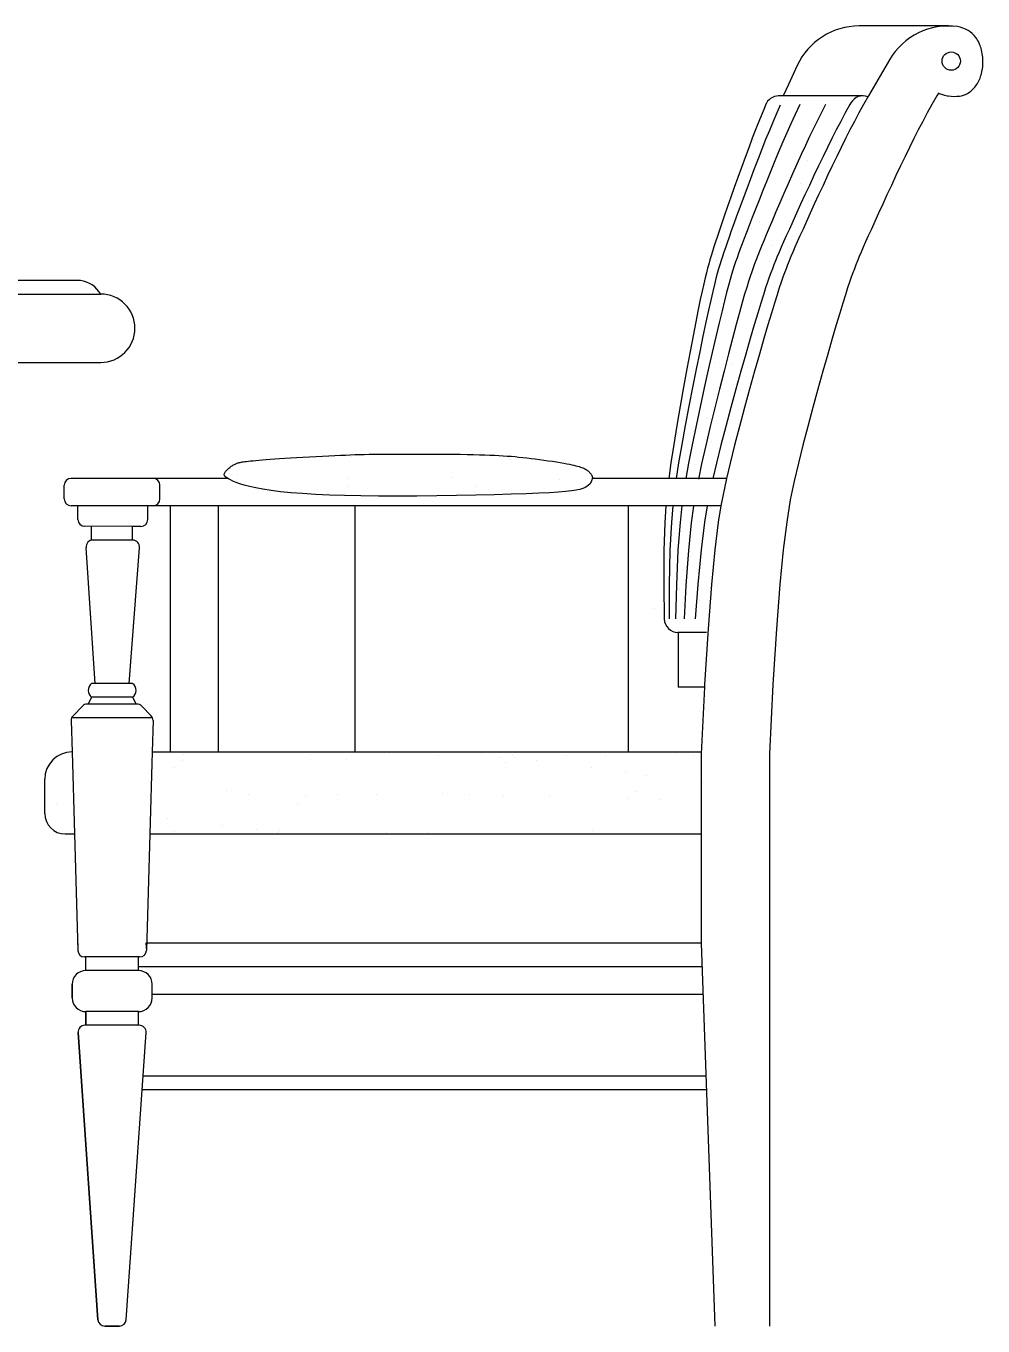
# Model space of a CAD drawing. Header units: inches. Extents: x 10 to 52.5, y 12.2 to 37.
# Drawn here: x 15.437 to 16.137, y 13.032 to 13.983 of the extents above; entities that cross this region are included whole.
import ezdxf

# ---------------------------------------------------------------- set-up
doc = ezdxf.new("R2010")
doc.units = ezdxf.units.IN
doc.header["$MEASUREMENT"] = 0
doc.layers.add('02', color=2, linetype='Continuous')

msp = doc.modelspace()

# ---------------------------------------------------------------- linework, layer by layer
at = {"layer": '02'}
for p, q in [((16.11153, 13.98318), (16.04612, 13.98318)), ((16.00077, 13.95424), (15.99438, 13.94048)), ((16.06833, 13.95835), (16.05299, 13.93204)), ((15.99438, 13.94048), (15.99058, 13.93204)), ((15.9782, 13.92648), (15.97586, 13.92092)), ((15.98838, 13.92523), (15.98594, 13.91972)), ((16.04882, 13.93204), (15.98716, 13.93204)), ((16.00272, 13.92574), (15.99904, 13.91792)), ((16.02146, 13.92574), (16.01606, 13.91507)), ((16.03943, 13.92576), (16.03601, 13.91955)), ((16.04012, 13.92697), (16.03943, 13.92576)), ((16.04943, 13.92576), (16.04601, 13.91955)), ((16.05299, 13.93204), (16.04943, 13.92576)), ((16.09943, 13.92576), (16.09601, 13.91955)), ((16.10299, 13.93204), (16.09943, 13.92576)), ((16.10417, 13.93406), (16.10299, 13.93204)), ((15.97586, 13.92092), (15.9732, 13.91442)), ((15.98594, 13.91972), (15.98317, 13.91327)), ((15.99904, 13.91792), (15.99613, 13.91152)), ((16.03601, 13.91955), (16.03269, 13.91336)), ((16.04601, 13.91955), (16.04269, 13.91336)), ((16.09601, 13.91955), (16.09269, 13.91336)), ((15.97058, 13.90782), (15.96797, 13.90108)), ((15.9732, 13.91442), (15.97058, 13.90782)), ((15.98044, 13.90672), (15.97771, 13.90002)), ((15.98317, 13.91327), (15.98044, 13.90672)), ((15.98179, 13.90835), (15.98179, 13.90835)), ((15.99613, 13.91152), (15.99324, 13.90504)), ((16.01295, 13.90877), (16.00988, 13.90238)), ((16.01606, 13.91507), (16.01295, 13.90877)), ((16.02944, 13.90713), (16.02622, 13.90081)), ((16.0269, 13.90712), (16.0269, 13.90712)), ((16.03269, 13.91336), (16.02944, 13.90713)), ((16.03944, 13.90713), (16.03622, 13.90081)), ((16.04269, 13.91336), (16.03944, 13.90713)), ((16.08944, 13.90713), (16.08622, 13.90081)), ((16.09269, 13.91336), (16.08944, 13.90713)), ((15.96797, 13.90108), (15.96535, 13.89413)), ((15.96914, 13.90029), (15.96914, 13.90029)), ((15.97771, 13.90002), (15.97497, 13.89312)), ((15.99037, 13.89841), (15.98747, 13.89157)), ((15.99324, 13.90504), (15.99037, 13.89841)), ((16.00988, 13.90238), (16.00681, 13.89583)), ((16.02622, 13.90081), (16.023, 13.89433)), ((16.03622, 13.90081), (16.033, 13.89433)), ((16.08622, 13.90081), (16.083, 13.89433)), ((15.96268, 13.88694), (15.96, 13.8796)), ((15.96535, 13.89413), (15.96268, 13.88694)), ((15.96778, 13.89), (15.96778, 13.89)), ((15.97497, 13.89312), (15.97218, 13.88598)), ((15.98747, 13.89157), (15.98452, 13.88449)), ((16.0037, 13.88908), (16.00054, 13.88209)), ((16.00681, 13.89583), (16.0037, 13.88908)), ((16.01974, 13.88766), (16.01642, 13.88075)), ((16.023, 13.89433), (16.01974, 13.88766)), ((16.02974, 13.88766), (16.02642, 13.88075)), ((16.02909, 13.89153), (16.02909, 13.89153)), ((16.033, 13.89433), (16.02974, 13.88766)), ((16.07974, 13.88766), (16.07642, 13.88075)), ((16.083, 13.89433), (16.07974, 13.88766)), ((15.96, 13.8796), (15.95735, 13.87223)), ((15.96937, 13.87869), (15.96659, 13.87136)), ((15.97218, 13.88598), (15.96937, 13.87869)), ((15.98155, 13.87727), (15.9786, 13.87001)), ((15.98452, 13.88449), (15.98155, 13.87727)), ((15.98455, 13.88036), (15.98455, 13.88036)), ((16.00054, 13.88209), (15.99736, 13.87496)), ((16.00853, 13.88464), (16.00853, 13.88464)), ((16.01642, 13.88075), (16.01307, 13.87369)), ((16.02642, 13.88075), (16.02307, 13.87369)), ((16.07642, 13.88075), (16.07307, 13.87369)), ((15.95735, 13.87223), (15.95476, 13.86495)), ((15.96659, 13.87136), (15.96387, 13.86412)), ((15.9786, 13.87001), (15.97572, 13.86283)), ((15.9942, 13.86779), (15.99111, 13.86071)), ((15.99736, 13.87496), (15.9942, 13.86779)), ((16.00299, 13.86762), (16.00299, 13.86762)), ((16.01307, 13.87369), (16.00975, 13.8666)), ((16.01702, 13.87111), (16.01702, 13.87111)), ((16.02307, 13.87369), (16.01975, 13.8666)), ((16.07307, 13.87369), (16.06975, 13.8666)), ((15.95476, 13.86495), (15.95226, 13.85786)), ((15.96387, 13.86412), (15.96125, 13.85709)), ((15.97572, 13.86283), (15.97294, 13.85586)), ((15.99111, 13.86071), (15.98812, 13.85381)), ((16.00649, 13.85958), (16.00335, 13.85276)), ((16.00975, 13.8666), (16.00649, 13.85958)), ((16.01649, 13.85958), (16.01335, 13.85276)), ((16.01975, 13.8666), (16.01649, 13.85958)), ((16.06649, 13.85958), (16.06335, 13.85276)), ((16.06975, 13.8666), (16.06649, 13.85958)), ((15.9499, 13.8511), (15.94771, 13.84477)), ((15.95226, 13.85786), (15.9499, 13.8511)), ((15.95877, 13.85036), (15.95647, 13.84407)), ((15.96125, 13.85709), (15.95877, 13.85036)), ((15.97031, 13.84919), (15.96786, 13.84296)), ((15.97294, 13.85586), (15.97031, 13.84919)), ((15.98812, 13.85381), (15.9853, 13.84723)), ((16.00335, 13.85276), (16.00037, 13.84624)), ((16.01335, 13.85276), (16.01037, 13.84624)), ((16.06335, 13.85276), (16.06037, 13.84624)), ((15.94771, 13.84477), (15.94573, 13.83899)), ((15.95647, 13.84407), (15.95439, 13.83833)), ((15.96786, 13.84296), (15.96565, 13.83726)), ((15.97313, 13.84025), (15.97313, 13.84025)), ((15.98267, 13.84107), (15.98029, 13.83545)), ((15.9853, 13.84723), (15.98267, 13.84107)), ((15.9976, 13.84015), (15.99508, 13.83458)), ((16.00037, 13.84624), (15.9976, 13.84015)), ((16.0076, 13.84015), (16.00508, 13.83458)), ((16.01037, 13.84624), (16.0076, 13.84015)), ((16.0576, 13.84015), (16.05508, 13.83458)), ((16.06037, 13.84624), (16.0576, 13.84015)), ((15.94397, 13.83385), (15.94243, 13.82929)), ((15.94573, 13.83899), (15.94397, 13.83385)), ((15.95255, 13.83322), (15.95093, 13.82869)), ((15.95439, 13.83833), (15.95255, 13.83322)), ((15.95756, 13.83323), (15.95756, 13.83323)), ((15.96369, 13.8322), (15.96197, 13.8277)), ((15.96565, 13.83726), (15.96369, 13.8322)), ((15.9676, 13.83519), (15.9676, 13.83519)), ((15.97818, 13.83044), (15.97633, 13.826)), ((15.98029, 13.83545), (15.97818, 13.83044)), ((15.99286, 13.82962), (15.99091, 13.82523)), ((15.99508, 13.83458), (15.99286, 13.82962)), ((16.00286, 13.82962), (16.00091, 13.82523)), ((16.00508, 13.83458), (16.00286, 13.82962)), ((16.05286, 13.82962), (16.05091, 13.82523)), ((16.05508, 13.83458), (16.05286, 13.82962)), ((15.93988, 13.82154), (15.93881, 13.81818)), ((15.94108, 13.82522), (15.93988, 13.82154)), ((15.94243, 13.82929), (15.94108, 13.82522)), ((15.94491, 13.82517), (15.94491, 13.82517)), ((15.94824, 13.82099), (15.94711, 13.81764)), ((15.9495, 13.82464), (15.94824, 13.82099)), ((15.95093, 13.82869), (15.9495, 13.82464)), ((15.95911, 13.82006), (15.9579, 13.81674)), ((15.96045, 13.82369), (15.95911, 13.82006)), ((15.96197, 13.8277), (15.96045, 13.82369)), ((15.97469, 13.82203), (15.97324, 13.81845)), ((15.97633, 13.826), (15.97469, 13.82203)), ((15.98266, 13.82255), (15.98266, 13.82255)), ((15.98918, 13.8213), (15.98765, 13.81775)), ((15.99091, 13.82523), (15.98918, 13.8213)), ((15.99918, 13.8213), (15.99765, 13.81775)), ((16.00091, 13.82523), (15.99918, 13.8213)), ((16.04918, 13.8213), (16.04765, 13.81775)), ((16.05091, 13.82523), (16.04918, 13.8213)), ((15.93694, 13.812), (15.93608, 13.809)), ((15.93784, 13.81502), (15.93694, 13.812)), ((15.93881, 13.81818), (15.93784, 13.81502)), ((15.94012, 13.81597), (15.94012, 13.81597)), ((15.9415, 13.81127), (15.9415, 13.81127)), ((15.94513, 13.81149), (15.94422, 13.80851)), ((15.94609, 13.8145), (15.94513, 13.81149)), ((15.94711, 13.81764), (15.94609, 13.8145)), ((15.95579, 13.81064), (15.9548, 13.80768)), ((15.95681, 13.81363), (15.95579, 13.81064)), ((15.9579, 13.81674), (15.95681, 13.81363)), ((15.97075, 13.81208), (15.96964, 13.80913)), ((15.97194, 13.81516), (15.97075, 13.81208)), ((15.97324, 13.81845), (15.97194, 13.81516)), ((15.98087, 13.8106), (15.98087, 13.8106)), ((15.98501, 13.81145), (15.98383, 13.80851)), ((15.98627, 13.81449), (15.98501, 13.81145)), ((15.98765, 13.81775), (15.98627, 13.81449)), ((15.99501, 13.81145), (15.99383, 13.80851)), ((15.99627, 13.81449), (15.99501, 13.81145)), ((15.99765, 13.81775), (15.99627, 13.81449)), ((16.04501, 13.81145), (16.04383, 13.80851)), ((16.04627, 13.81449), (16.04501, 13.81145)), ((16.04765, 13.81775), (16.04627, 13.81449)), ((15.93436, 13.80262), (15.93342, 13.79887)), ((15.93523, 13.80594), (15.93436, 13.80262)), ((15.93608, 13.809), (15.93523, 13.80594)), ((15.94238, 13.80216), (15.94139, 13.79843)), ((15.94332, 13.80546), (15.94238, 13.80216)), ((15.94422, 13.80851), (15.94332, 13.80546)), ((15.95282, 13.80138), (15.95174, 13.79766)), ((15.95383, 13.80465), (15.95282, 13.80138)), ((15.9548, 13.80768), (15.95383, 13.80465)), ((15.96751, 13.8032), (15.96641, 13.79995)), ((15.96857, 13.8062), (15.96751, 13.8032)), ((15.96964, 13.80913), (15.96857, 13.8062)), ((15.98156, 13.80264), (15.98039, 13.79942)), ((15.9827, 13.80561), (15.98156, 13.80264)), ((15.98383, 13.80851), (15.9827, 13.80561)), ((15.99156, 13.80264), (15.99039, 13.79942)), ((15.9927, 13.80561), (15.99156, 13.80264)), ((15.99383, 13.80851), (15.9927, 13.80561)), ((16.04156, 13.80264), (16.04039, 13.79942)), ((16.0427, 13.80561), (16.04156, 13.80264)), ((16.04383, 13.80851), (16.0427, 13.80561)), ((15.47646, 13.79704), (14.5789, 13.79704)), ((15.9324, 13.79448), (15.93124, 13.78928)), ((15.93342, 13.79887), (15.9324, 13.79448)), ((15.94028, 13.79406), (15.93904, 13.78888)), ((15.94139, 13.79843), (15.94028, 13.79406)), ((15.94209, 13.79443), (15.94209, 13.79443)), ((15.95054, 13.79333), (15.94918, 13.78817)), ((15.95174, 13.79766), (15.95054, 13.79333)), ((15.96388, 13.79197), (15.96237, 13.78686)), ((15.96521, 13.79628), (15.96388, 13.79197)), ((15.96641, 13.79995), (15.96521, 13.79628)), ((15.97768, 13.7915), (15.97605, 13.78643)), ((15.97911, 13.79577), (15.97768, 13.7915)), ((15.98039, 13.79942), (15.97911, 13.79577)), ((15.98768, 13.7915), (15.98605, 13.78643)), ((15.98911, 13.79577), (15.98768, 13.7915)), ((15.99039, 13.79942), (15.98911, 13.79577)), ((16.03768, 13.7915), (16.03605, 13.78643)), ((16.03911, 13.79577), (16.03768, 13.7915)), ((16.04039, 13.79942), (16.03911, 13.79577)), ((14.5641, 13.78704), (15.49126, 13.78704)), ((15.92993, 13.78307), (15.92841, 13.77565)), ((15.93124, 13.78928), (15.92993, 13.78307)), ((15.93761, 13.78269), (15.93597, 13.7753)), ((15.93904, 13.78888), (15.93761, 13.78269)), ((15.94761, 13.78202), (15.9458, 13.77467)), ((15.94918, 13.78817), (15.94761, 13.78202)), ((15.96237, 13.78686), (15.96062, 13.78076)), ((15.97605, 13.78643), (15.97416, 13.78036)), ((15.98605, 13.78643), (15.98416, 13.78036)), ((16.03605, 13.78643), (16.03416, 13.78036)), ((15.92841, 13.77565), (15.92666, 13.76684)), ((15.93597, 13.7753), (15.93407, 13.76652)), ((15.9458, 13.77467), (15.9437, 13.76593)), ((15.9586, 13.77346), (15.95624, 13.7648)), ((15.96062, 13.78076), (15.9586, 13.77346)), ((15.97196, 13.77312), (15.96941, 13.76451)), ((15.97416, 13.78036), (15.97196, 13.77312)), ((15.98196, 13.77312), (15.97941, 13.76451)), ((15.98416, 13.78036), (15.98196, 13.77312)), ((16.03196, 13.77312), (16.02941, 13.76451)), ((16.03416, 13.78036), (16.03196, 13.77312)), ((15.92666, 13.76684), (15.92466, 13.75653)), ((15.93407, 13.76652), (15.93189, 13.75624)), ((15.9437, 13.76593), (15.94129, 13.75571)), ((15.95624, 13.7648), (15.95352, 13.75465)), ((15.96941, 13.76451), (15.96646, 13.75442)), ((15.97941, 13.76451), (15.97646, 13.75442)), ((16.02941, 13.76451), (16.02646, 13.75442)), ((15.92466, 13.75653), (15.92246, 13.74491)), ((15.93189, 13.75624), (15.92948, 13.74467)), ((15.93333, 13.7581), (15.93333, 13.7581)), ((15.94129, 13.75571), (15.93862, 13.74419)), ((15.95352, 13.75465), (15.95051, 13.74321)), ((15.96646, 13.75442), (15.96319, 13.74306)), ((15.97646, 13.75442), (15.97319, 13.74306)), ((16.02646, 13.75442), (16.02319, 13.74306)), ((15.92246, 13.74491), (15.92012, 13.73226)), ((15.92948, 13.74467), (15.92692, 13.73206)), ((15.93862, 13.74419), (15.93577, 13.73165)), ((14.5641, 13.73704), (15.49126, 13.73704)), ((15.9402, 13.73662), (15.9402, 13.73662)), ((15.95051, 13.74321), (15.94729, 13.73076)), ((15.95321, 13.73657), (15.95321, 13.73657)), ((15.96319, 13.74306), (15.95968, 13.73069)), ((15.97319, 13.74306), (15.96968, 13.73069)), ((16.02319, 13.74306), (16.01968, 13.73069)), ((15.92012, 13.73226), (15.91769, 13.71887)), ((15.92692, 13.73206), (15.92426, 13.71872)), ((15.93577, 13.73165), (15.93281, 13.71837)), ((15.94729, 13.73076), (15.94394, 13.71757)), ((15.95968, 13.73069), (15.95602, 13.71758)), ((15.96968, 13.73069), (15.96602, 13.71758)), ((16.01968, 13.73069), (16.01602, 13.71758)), ((15.91769, 13.71887), (15.91525, 13.70502)), ((15.92426, 13.71872), (15.92158, 13.70491)), ((15.93281, 13.71837), (15.92982, 13.70462)), ((15.94394, 13.71757), (15.94054, 13.70392)), ((15.95602, 13.71758), (15.95231, 13.70401)), ((15.96602, 13.71758), (15.96231, 13.70401)), ((16.01602, 13.71758), (16.01231, 13.70401)), ((15.91525, 13.70502), (15.91286, 13.69098)), ((15.92158, 13.70491), (15.91895, 13.69091)), ((15.92982, 13.70462), (15.92686, 13.69069)), ((15.94054, 13.70392), (15.93718, 13.69008)), ((15.94034, 13.70124), (15.94034, 13.70124)), ((15.95231, 13.70401), (15.94862, 13.69025)), ((15.96231, 13.70401), (15.95862, 13.69025)), ((16.01231, 13.70401), (16.00862, 13.69025)), ((15.91286, 13.69098), (15.91058, 13.67703)), ((15.91895, 13.69091), (15.91642, 13.67701)), ((15.92686, 13.69069), (15.92403, 13.67684)), ((15.93718, 13.69008), (15.93393, 13.67633)), ((15.93481, 13.69617), (15.93481, 13.69617)), ((15.94862, 13.69025), (15.94506, 13.67658)), ((15.95862, 13.69025), (15.95506, 13.67658)), ((16.00862, 13.69025), (16.00506, 13.67658)), ((15.93831, 13.67882), (15.93831, 13.67882)), ((15.63921, 13.66766), (15.64398, 13.66793)), ((15.64398, 13.66793), (15.64878, 13.66819)), ((15.64878, 13.66819), (15.65353, 13.66845)), ((15.65353, 13.66845), (15.65814, 13.66869)), ((15.65814, 13.66869), (15.66252, 13.66891)), ((15.66252, 13.66891), (15.66658, 13.66911)), ((15.66658, 13.66911), (15.67028, 13.66929)), ((15.67028, 13.66929), (15.67371, 13.66944)), ((15.67371, 13.66944), (15.67703, 13.66956)), ((15.67489, 13.66857), (15.67489, 13.66857)), ((15.67703, 13.66956), (15.68038, 13.66967)), ((15.68038, 13.66967), (15.68389, 13.66976)), ((15.68389, 13.66976), (15.68772, 13.66983)), ((15.68772, 13.66983), (15.692, 13.66989)), ((15.692, 13.66989), (15.69689, 13.66994)), ((15.69689, 13.66994), (15.70247, 13.66997)), ((15.70247, 13.66997), (15.70862, 13.67)), ((15.70862, 13.67), (15.7152, 13.67001)), ((15.7152, 13.67001), (15.72202, 13.67001)), ((15.72202, 13.67001), (15.72894, 13.67)), ((15.72894, 13.67), (15.73578, 13.66998)), ((15.73578, 13.66998), (15.74238, 13.66994)), ((15.74238, 13.66994), (15.74857, 13.66988)), ((15.74857, 13.66988), (15.75423, 13.66981)), ((15.75423, 13.66981), (15.75938, 13.66973)), ((15.75938, 13.66973), (15.76407, 13.66962)), ((15.76407, 13.66962), (15.76836, 13.66951)), ((15.76836, 13.66951), (15.77229, 13.66938)), ((15.77229, 13.66938), (15.77594, 13.66924)), ((15.77594, 13.66924), (15.77934, 13.66908)), ((15.77934, 13.66908), (15.78255, 13.66892)), ((15.78255, 13.66892), (15.78563, 13.66874)), ((15.78563, 13.66874), (15.78862, 13.66854)), ((15.78862, 13.66854), (15.79153, 13.66833)), ((15.79153, 13.66833), (15.7944, 13.66809)), ((15.7944, 13.66809), (15.79726, 13.66783)), ((15.91058, 13.67703), (15.90848, 13.66345)), ((15.90871, 13.67225), (15.90871, 13.67225)), ((15.91642, 13.67701), (15.91408, 13.66347)), ((15.92403, 13.67684), (15.92138, 13.66336)), ((15.93393, 13.67633), (15.93088, 13.66293)), ((15.94506, 13.67658), (15.9417, 13.66325)), ((15.95506, 13.67658), (15.9517, 13.66325)), ((16.00506, 13.67658), (16.0017, 13.66325)), ((15.58349, 13.65827), (15.58399, 13.65879)), ((15.58399, 13.65879), (15.58453, 13.65929)), ((15.58453, 13.65929), (15.58508, 13.65977)), ((15.58508, 13.65977), (15.58564, 13.66023)), ((15.58564, 13.66023), (15.58622, 13.66067)), ((15.58622, 13.66067), (15.58679, 13.66108)), ((15.58679, 13.66108), (15.58736, 13.66146)), ((15.58736, 13.66146), (15.58793, 13.66181)), ((15.58793, 13.66181), (15.58848, 13.66213)), ((15.58848, 13.66213), (15.58902, 13.66243)), ((15.58902, 13.66243), (15.58953, 13.66269)), ((15.58953, 13.66269), (15.59002, 13.66293)), ((15.59002, 13.66293), (15.59049, 13.66314)), ((15.59049, 13.66314), (15.59097, 13.66333)), ((15.59097, 13.66333), (15.59147, 13.66349)), ((15.59147, 13.66349), (15.592, 13.66365)), ((15.592, 13.66365), (15.59258, 13.66379)), ((15.59258, 13.66379), (15.59323, 13.66393)), ((15.59323, 13.66393), (15.59395, 13.66407)), ((15.59395, 13.66407), (15.59476, 13.66421)), ((15.59476, 13.66421), (15.59569, 13.66435)), ((15.59569, 13.66435), (15.59675, 13.66449)), ((15.59675, 13.66449), (15.59797, 13.66465)), ((15.59797, 13.66465), (15.59935, 13.6648)), ((15.59935, 13.6648), (15.60092, 13.66497)), ((15.60092, 13.66497), (15.6027, 13.66514)), ((15.6027, 13.66514), (15.6047, 13.66532)), ((15.6047, 13.66532), (15.60695, 13.66552)), ((15.60695, 13.66552), (15.60945, 13.66572)), ((15.60945, 13.66572), (15.61221, 13.66593)), ((15.61221, 13.66593), (15.61524, 13.66615)), ((15.61524, 13.66615), (15.61854, 13.66638)), ((15.61854, 13.66638), (15.62211, 13.66662)), ((15.62211, 13.66662), (15.62597, 13.66687)), ((15.62597, 13.66687), (15.63013, 13.66713)), ((15.63013, 13.66713), (15.63456, 13.66739)), ((15.63456, 13.66739), (15.63921, 13.66766)), ((15.79117, 13.66616), (15.79117, 13.66616)), ((15.79726, 13.66783), (15.80014, 13.66754)), ((15.80014, 13.66754), (15.80307, 13.66722)), ((15.80307, 13.66722), (15.80608, 13.66686)), ((15.80608, 13.66686), (15.80919, 13.66647)), ((15.80919, 13.66647), (15.81236, 13.66605)), ((15.81236, 13.66605), (15.81555, 13.6656)), ((15.81555, 13.6656), (15.8187, 13.66514)), ((15.8187, 13.66514), (15.82176, 13.66468)), ((15.82176, 13.66468), (15.82469, 13.66421)), ((15.82469, 13.66421), (15.82744, 13.66376)), ((15.82744, 13.66376), (15.82995, 13.66332)), ((15.82995, 13.66332), (15.8322, 13.66291)), ((15.8322, 13.66291), (15.83419, 13.66252)), ((15.83419, 13.66252), (15.83595, 13.66215)), ((15.83595, 13.66215), (15.8375, 13.6618)), ((15.8375, 13.6618), (15.83887, 13.66146)), ((15.83887, 13.66146), (15.84009, 13.66113)), ((15.84009, 13.66113), (15.84118, 13.66081)), ((15.84118, 13.66081), (15.84216, 13.6605)), ((15.84216, 13.6605), (15.84306, 13.66019)), ((15.84306, 13.66019), (15.84388, 13.65987)), ((15.84388, 13.65987), (15.84464, 13.65956)), ((15.84464, 13.65956), (15.84533, 13.65923)), ((15.84533, 13.65923), (15.84597, 13.6589)), ((15.84597, 13.6589), (15.84656, 13.65855)), ((15.84656, 13.65855), (15.8471, 13.65819)), ((15.90848, 13.66345), (15.90687, 13.65208)), ((15.91408, 13.66347), (15.91228, 13.65212)), ((15.92138, 13.66336), (15.91932, 13.65206)), ((15.92555, 13.66254), (15.92555, 13.66254)), ((15.93088, 13.66293), (15.92849, 13.65169)), ((15.9417, 13.66325), (15.93905, 13.65208)), ((15.9517, 13.66325), (15.94905, 13.65208)), ((16.0017, 13.66325), (15.99862, 13.65027)), ((15.58418, 13.65213), (15.46938, 13.65216)), ((15.58164, 13.65518), (15.58176, 13.65566)), ((15.58164, 13.65469), (15.58164, 13.65518)), ((15.58179, 13.6542), (15.58164, 13.65469)), ((15.58176, 13.65566), (15.58198, 13.65617)), ((15.58214, 13.65368), (15.58179, 13.6542)), ((15.58198, 13.65617), (15.58226, 13.65669)), ((15.58271, 13.65313), (15.58214, 13.65368)), ((15.58226, 13.65669), (15.58262, 13.65721)), ((15.58262, 13.65721), (15.58303, 13.65774)), ((15.58354, 13.65252), (15.58271, 13.65313)), ((15.58303, 13.65774), (15.58349, 13.65827)), ((15.58467, 13.65184), (15.58354, 13.65252)), ((15.58613, 13.65107), (15.58467, 13.65184)), ((15.58796, 13.65021), (15.58613, 13.65107)), ((15.59022, 13.64928), (15.58796, 13.65021)), ((15.59296, 13.64829), (15.59022, 13.64928)), ((15.59096, 13.65524), (15.59096, 13.65524)), ((15.67198, 13.65232), (15.67198, 13.65232)), ((15.74873, 13.65269), (15.74873, 13.65269)), ((15.82726, 13.65169), (15.82726, 13.65169)), ((15.8471, 13.65819), (15.84761, 13.65781)), ((15.84761, 13.65781), (15.84808, 13.65741)), ((15.84808, 13.65741), (15.84853, 13.65699)), ((15.84853, 13.65699), (15.84893, 13.65656)), ((15.84893, 13.65656), (15.84931, 13.65613)), ((15.84963, 13.64885), (15.84899, 13.64802)), ((15.84931, 13.65613), (15.84964, 13.65571)), ((15.85009, 13.64965), (15.84963, 13.64885)), ((15.84964, 13.65571), (15.84995, 13.65529)), ((15.84995, 13.65529), (15.85021, 13.65488)), ((15.85042, 13.65041), (15.85009, 13.64965)), ((15.85021, 13.65488), (15.85044, 13.6545)), ((15.85064, 13.65109), (15.85042, 13.65041)), ((15.85044, 13.6545), (15.85063, 13.65413)), ((15.85063, 13.65413), (15.85077, 13.65378)), ((15.85079, 13.65168), (15.85064, 13.65109)), ((15.85077, 13.65378), (15.85088, 13.65343)), ((15.85089, 13.6522), (15.85079, 13.65168)), ((15.85088, 13.65343), (15.85093, 13.65306)), ((15.85094, 13.65265), (15.85089, 13.6522)), ((15.85093, 13.65306), (15.85094, 13.65265)), ((15.94905, 13.65208), (15.85127, 13.65209)), ((15.94905, 13.65208), (15.94506, 13.63208)), ((15.99862, 13.65027), (15.99577, 13.6364)), ((15.46456, 13.63716), (15.46456, 13.64716)), ((15.53456, 13.63716), (15.53456, 13.64716)), ((15.59624, 13.64727), (15.59296, 13.64829)), ((15.60012, 13.64624), (15.59624, 13.64727)), ((15.60465, 13.64523), (15.60012, 13.64624)), ((15.6099, 13.64424), (15.60465, 13.64523)), ((15.61591, 13.64332), (15.6099, 13.64424)), ((15.62275, 13.64247), (15.61591, 13.64332)), ((15.63042, 13.64171), (15.62275, 13.64247)), ((15.63894, 13.64103), (15.63042, 13.64171)), ((15.64831, 13.64045), (15.63894, 13.64103)), ((15.64503, 13.64121), (15.64503, 13.64121)), ((15.65855, 13.63997), (15.64831, 13.64045)), ((15.66966, 13.63959), (15.65855, 13.63997)), ((15.68165, 13.63932), (15.66966, 13.63959)), ((15.6721, 13.64625), (15.6721, 13.64625)), ((15.69453, 13.63917), (15.68165, 13.63932)), ((15.73713, 13.63935), (15.72257, 13.63919)), ((15.75162, 13.63958), (15.73713, 13.63935)), ((15.76571, 13.63987), (15.75162, 13.63958)), ((15.76507, 13.64224), (15.76507, 13.64224)), ((15.76552, 13.64608), (15.76552, 13.64608)), ((15.77909, 13.6402), (15.76571, 13.63987)), ((15.79143, 13.64057), (15.77909, 13.6402)), ((15.8024, 13.64095), (15.79143, 13.64057)), ((15.81177, 13.64133), (15.8024, 13.64095)), ((15.81961, 13.64172), (15.81177, 13.64133)), ((15.8261, 13.64213), (15.81961, 13.64172)), ((15.83139, 13.64258), (15.8261, 13.64213)), ((15.83565, 13.64306), (15.83139, 13.64258)), ((15.83903, 13.64359), (15.83565, 13.64306)), ((15.84172, 13.64418), (15.83903, 13.64359)), ((15.84386, 13.64484), (15.84172, 13.64418)), ((15.84561, 13.64557), (15.84386, 13.64484)), ((15.84702, 13.64636), (15.84561, 13.64557)), ((15.84814, 13.64718), (15.84702, 13.64636)), ((15.84899, 13.64802), (15.84814, 13.64718)), ((15.47456, 13.63216), (15.46956, 13.63216)), ((15.47456, 13.62216), (15.47456, 13.63216)), ((15.52564, 13.63214), (15.47456, 13.63215)), ((15.52564, 13.62204), (15.52564, 13.63215)), ((15.94506, 13.63208), (15.52564, 13.63214)), ((15.54231, 13.45204), (15.54231, 13.63214)), ((15.57731, 13.45204), (15.57731, 13.63213)), ((15.67731, 13.45204), (15.67731, 13.63214)), ((15.70826, 13.63913), (15.69453, 13.63917)), ((15.72257, 13.63919), (15.70826, 13.63913)), ((15.87731, 13.45204), (15.87731, 13.63209)), ((15.90478, 13.63208), (15.90392, 13.61975)), ((15.90984, 13.63217), (15.90876, 13.61985)), ((15.91642, 13.63216), (15.91507, 13.61987)), ((15.92501, 13.6319), (15.92329, 13.61965)), ((15.93506, 13.63208), (15.93311, 13.62016)), ((15.94506, 13.63208), (15.94311, 13.62016)), ((15.99577, 13.6364), (15.99311, 13.62016)), ((15.9309, 13.62101), (15.9309, 13.62101)), ((15.51456, 13.61706), (15.47956, 13.61716)), ((15.48456, 13.60704), (15.48456, 13.61716)), ((15.48456, 13.60704), (15.48456, 13.61706)), ((15.51456, 13.60704), (15.51456, 13.61706)), ((15.52064, 13.61704), (15.51456, 13.61706)), ((15.90392, 13.61975), (15.90325, 13.59948)), ((15.90876, 13.61985), (15.90774, 13.59959)), ((15.91507, 13.61987), (15.91359, 13.59965)), ((15.92329, 13.61965), (15.92121, 13.59948)), ((15.93311, 13.62016), (15.93056, 13.60004)), ((15.94311, 13.62016), (15.94056, 13.60004)), ((15.99311, 13.62016), (15.99056, 13.60004)), ((15.48706, 13.50204), (15.48069, 13.60148)), ((15.51456, 13.60704), (15.48456, 13.60704)), ((15.51206, 13.50204), (15.51951, 13.60136)), ((15.90325, 13.59948), (15.90315, 13.57386)), ((15.90774, 13.59959), (15.90719, 13.57398)), ((15.91359, 13.59965), (15.91246, 13.57405)), ((15.92121, 13.59948), (15.91932, 13.57393)), ((15.93056, 13.60004), (15.92808, 13.57454)), ((15.94056, 13.60004), (15.93808, 13.57454)), ((15.99056, 13.60004), (15.98808, 13.57454)), ((15.91676, 13.58529), (15.91676, 13.58529)), ((15.93188, 13.58958), (15.93188, 13.58958)), ((15.90315, 13.57386), (15.90356, 13.54933)), ((15.90719, 13.57398), (15.90717, 13.54949)), ((15.91246, 13.57405), (15.91188, 13.54949)), ((15.91932, 13.57393), (15.91802, 13.54949)), ((15.92808, 13.57454), (15.92617, 13.54949)), ((15.93808, 13.57454), (15.93561, 13.54216)), ((15.98808, 13.57454), (15.98561, 13.54216)), ((15.91459, 13.57061), (15.91459, 13.57061)), ((15.92901, 13.56321), (15.92901, 13.56321)), ((15.89649, 13.55715), (15.89649, 13.55715)), ((15.90202, 13.56222), (15.90202, 13.56222)), ((15.93451, 13.53949), (15.91356, 13.53949)), ((15.91375, 13.53949), (15.91375, 13.49949)), ((15.93561, 13.54216), (15.93308, 13.5014)), ((15.98561, 13.54216), (15.98308, 13.5014)), ((15.51456, 13.50204), (15.48456, 13.50204)), ((15.93298, 13.49949), (15.91375, 13.49949)), ((15.93298, 13.49949), (15.93044, 13.45075)), ((15.93308, 13.5014), (15.93298, 13.49949)), ((15.98308, 13.5014), (15.98044, 13.45075)), ((15.48455, 13.49204), (15.48205, 13.48704)), ((15.48456, 13.49204), (15.48206, 13.48704)), ((15.51456, 13.49204), (15.48456, 13.49204)), ((15.51456, 13.49204), (15.51706, 13.48704)), ((15.4778, 13.48553), (15.47103, 13.47856)), ((15.47103, 13.47856), (15.4778, 13.48553)), ((15.51773, 13.48704), (15.48138, 13.48704)), ((15.52808, 13.47856), (15.52131, 13.48553)), ((15.46961, 13.47493), (15.47027, 13.45204)), ((15.46962, 13.47493), (15.47027, 13.45204)), ((15.52909, 13.47704), (15.47002, 13.47704)), ((15.5295, 13.47493), (15.52884, 13.45204)), ((15.47027, 13.45204), (15.47198, 13.39204)), ((15.52884, 13.45204), (15.52713, 13.39204)), ((15.52884, 13.45204), (15.93051, 13.45204)), ((15.54722, 13.45178), (15.54722, 13.45178)), ((15.55153, 13.45006), (15.55153, 13.45006)), ((15.64495, 13.44989), (15.64495, 13.44989)), ((15.70249, 13.45115), (15.70249, 13.45115)), ((15.73838, 13.44972), (15.73838, 13.44972)), ((15.76985, 13.45107), (15.76985, 13.45107)), ((15.7926, 13.44953), (15.7926, 13.44953)), ((15.8318, 13.44955), (15.8318, 13.44955)), ((15.91264, 13.45056), (15.91264, 13.45056)), ((15.92523, 13.44938), (15.92523, 13.44938)), ((15.93051, 13.45204), (15.93044, 13.31204)), ((15.98044, 13.4506), (15.98044, 13.03204)), ((15.54521, 13.44078), (15.54521, 13.44078)), ((15.55074, 13.44585), (15.55074, 13.44585)), ((15.67079, 13.44688), (15.67079, 13.44688)), ((15.78352, 13.44823), (15.78352, 13.44823)), ((15.78707, 13.44446), (15.78707, 13.44446)), ((15.79424, 13.44786), (15.79424, 13.44786)), ((15.80986, 13.4458), (15.80986, 13.4458)), ((15.8506, 13.44044), (15.8506, 13.44044)), ((15.86026, 13.4486), (15.86026, 13.4486)), ((15.45027, 13.40704), (15.45027, 13.43204)), ((15.87499, 13.43723), (15.87499, 13.43723)), ((15.89061, 13.43517), (15.89061, 13.43517)), ((15.5834, 13.42402), (15.5834, 13.42402)), ((15.59941, 13.42088), (15.59941, 13.42088)), ((15.66443, 13.42111), (15.66443, 13.42111)), ((15.69284, 13.42071), (15.69284, 13.42071)), ((15.74117, 13.42147), (15.74117, 13.42147)), ((15.76097, 13.42055), (15.76097, 13.42055)), ((15.78626, 13.42054), (15.78626, 13.42054)), ((15.88278, 13.4232), (15.88278, 13.4232)), ((15.93136, 13.42981), (15.93136, 13.42981)), ((15.45918, 13.4143), (15.45918, 13.4143)), ((15.6354, 13.41445), (15.6354, 13.41445)), ((15.64093, 13.41951), (15.64093, 13.41951)), ((15.8197, 13.42047), (15.8197, 13.42047)), ((15.87726, 13.41813), (15.87726, 13.41813)), ((15.90072, 13.41755), (15.90072, 13.41755)), ((15.53994, 13.40366), (15.53994, 13.40366)), ((15.46527, 13.39204), (15.47198, 13.39204)), ((15.47198, 13.39204), (15.47441, 13.30689)), ((15.52713, 13.39204), (15.5247, 13.30689)), ((15.52713, 13.39204), (15.93048, 13.39204)), ((15.54533, 13.39398), (15.54533, 13.39398)), ((15.58068, 13.3983), (15.58068, 13.3983)), ((15.60507, 13.39509), (15.60507, 13.39509)), ((15.62069, 13.39303), (15.62069, 13.39303)), ((15.62207, 13.39435), (15.62207, 13.39435)), ((15.7006, 13.39335), (15.7006, 13.39335)), ((15.73111, 13.39318), (15.73111, 13.39318)), ((15.85116, 13.39422), (15.85116, 13.39422)), ((15.47441, 13.312), (15.47441, 13.30689)), ((15.53915, 13.31204), (15.52422, 13.31204)), ((15.52422, 13.31204), (15.5247, 13.30689)), ((15.93044, 13.31204), (15.52486, 13.31204)), ((15.93044, 13.31204), (15.94044, 13.03204)), ((15.5197, 13.30204), (15.47941, 13.30204)), ((15.4803, 13.29204), (15.4803, 13.30204)), ((15.4803, 13.29204), (15.4803, 13.30204)), ((15.51882, 13.29204), (15.51882, 13.30204)), ((15.51882, 13.29204), (15.4803, 13.29204)), ((15.93106, 13.29472), (15.51882, 13.29472)), ((15.47029, 13.27204), (15.47029, 13.28204)), ((15.4703, 13.28204), (15.4703, 13.27204)), ((15.52882, 13.27204), (15.52882, 13.28204)), ((15.52882, 13.27472), (15.93177, 13.27472)), ((15.48029, 13.25204), (15.48029, 13.26204)), ((15.51882, 13.26204), (15.4803, 13.26204)), ((15.4803, 13.26204), (15.4803, 13.25204)), ((15.51882, 13.25204), (15.51882, 13.26204)), ((15.51942, 13.25204), (15.47969, 13.25204)), ((15.4747, 13.2467), (15.48917, 13.03663)), ((15.48916, 13.03663), (15.4747, 13.2467)), ((15.50994, 13.03663), (15.52441, 13.2467)), ((15.93391, 13.21472), (15.52221, 13.21472)), ((15.93427, 13.20472), (15.52152, 13.20472)), ((15.49415, 13.03204), (15.50495, 13.03204)), ((15.50495, 13.03204), (15.49416, 13.03204))]:
    msp.add_line(p, q, dxfattribs=at)
msp.add_circle((16.1135, 13.95749), 0.00669, dxfattribs=at)
for centre, radius, start, end in [((16.04612, 13.93318), 0.05, 89.999, 155.08995), ((16.11153, 13.93318), 0.05, 82.49164, 149.76344), ((16.11432, 13.96052), 0.02254, 59.12276, 80.43382), ((16.11624, 13.96374), 0.01879, 35.75389, 59.12276), ((16.10869, 13.95831), 0.02809, 26.18012, 35.75389), ((16.11531, 13.96156), 0.02071, 15.02684, 26.18012), ((16.08975, 13.9547), 0.04718, 8.30318, 15.02684), ((16.10278, 13.95692), 0.03397, 343.28989, 0.10397), ((16.1058, 13.95704), 0.03096, 0, 8.30318), ((16.11043, 13.95452), 0.02595, 324.24611, 343.20172), ((16.11625, 13.94991), 0.01849, 299.37721, 312.07889), ((16.11514, 13.95114), 0.02015, 312.07889, 324.24611), ((15.98716, 13.92204), 0.01, 89.999, 160.57079), ((16.04882, 13.92204), 0.01, 67.92133, 150.44492), ((16.10824, 13.94252), 0.00939, 244.32862, 248.4469), ((16.11497, 13.95956), 0.0277, 248.4469, 255.04416), ((16.11699, 13.96713), 0.03554, 255.04416, 260.86734), ((16.11596, 13.96074), 0.02906, 260.86734, 277.14765), ((16.11763, 13.94746), 0.01568, 277.14765, 299.37721), ((15.47326, 13.77636), 0.02093, 30.69479, 81.20791), ((15.49126, 13.76204), 0.025, 270, 90), ((15.46956, 13.64716), 0.005, 89.998, 179.998), ((15.52956, 13.64716), 0.005, 0, 90), ((15.46956, 13.63716), 0.005, 180, 270), ((15.52956, 13.63716), 0.005, 270, 0), ((15.47956, 13.62216), 0.005, 180, 270), ((15.52064, 13.62204), 0.005, 270, 0), ((15.48564, 13.60216), 0.005, 90, 187.84768), ((15.51456, 13.60204), 0.005, 352.15232, 90), ((15.91356, 13.54949), 0.01, 180.95591, 269.999), ((15.48831, 13.49704), 0.00625, 126.8699, 233.1301), ((15.51081, 13.49704), 0.00625, 306.8699, 53.1301), ((15.47461, 13.47508), 0.005, 135.81488, 181.63175), ((15.48138, 13.48204), 0.005, 90, 135.81688), ((15.51773, 13.48204), 0.005, 44.18312, 90), ((15.5245, 13.47508), 0.005, 358.36625, 44.18312), ((15.47027, 13.43204), 0.02, 90, 180), ((15.46527, 13.40704), 0.015, 180, 270), ((15.47941, 13.30704), 0.005, 181.7357, 270), ((15.5197, 13.30704), 0.005, 270, 358.2643), ((15.48029, 13.28204), 0.01, 89.998, 179.998), ((15.51882, 13.28204), 0.01, 0, 90), ((15.48029, 13.27204), 0.01, 179.998, 269.998), ((15.51882, 13.27204), 0.01, 270, 0), ((15.47969, 13.24704), 0.005, 90, 183.94072), ((15.51942, 13.24704), 0.005, 356.05928, 90), ((15.49415, 13.03704), 0.005, 184.76164, 269.998), ((15.50495, 13.03704), 0.005, 270, 355.23636)]:
    msp.add_arc(centre, radius, start, end, dxfattribs=at)

doc.saveas('drawing.dxf')
